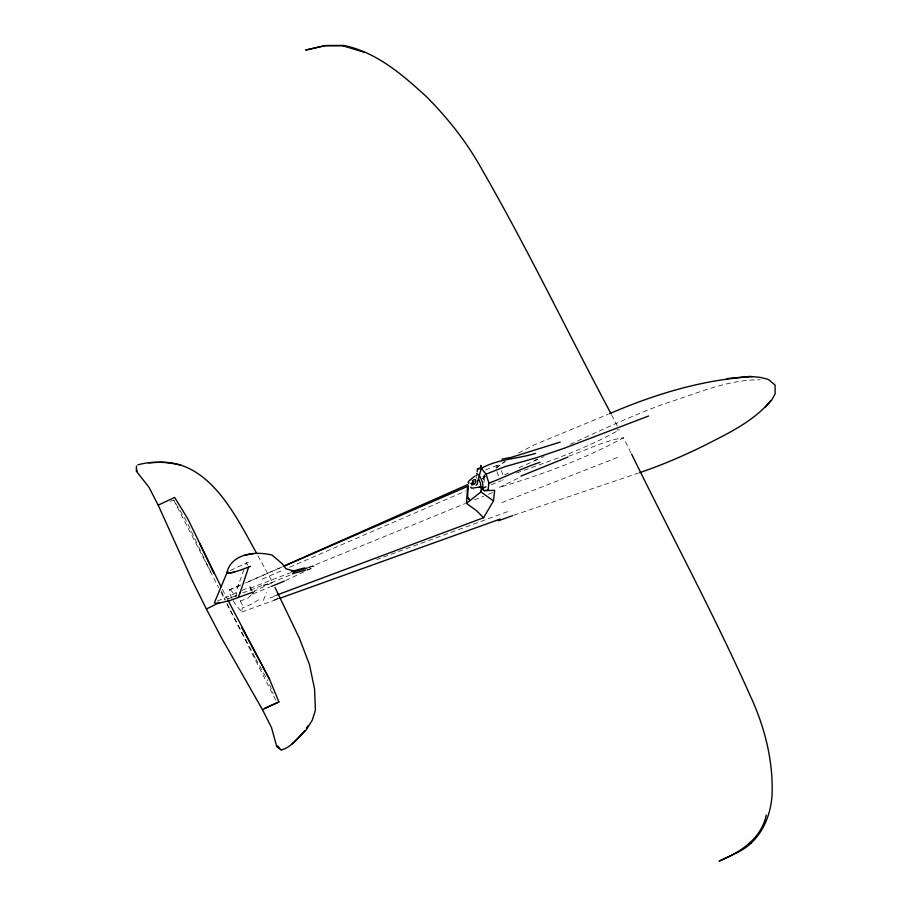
<?xml version="1.0" encoding="UTF-8"?>
<svg xmlns="http://www.w3.org/2000/svg" width="911" height="911" viewBox="0 0 911 911"><rect width="100%" height="100%" fill="white"/><g stroke="black" fill="none" stroke-linecap="round" stroke-linejoin="round"><path stroke-width="0.68" stroke-dasharray="4.55 3.42" d="M484.014 482.466L484.846 474.324M476.965 473.128L476.647 475.838L478.173 474.13M251.094 590.567L250.104 586.935L239.73 591.376M483.388 479.266L484.253 475.428M483.183 479.437L484.47 474.21M472.388 484.754L473.526 481.532L471.465 480.997M243.92 569.626L235.926 592.127L236.974 595.304M237.418 587.675L238.488 584.646M475.747 482.967L474.608 479.425L476.214 481.657M245.833 564.695L246.528 562.861L248.657 567.029M263.347 600.429L266.513 592.674M471.989 485.54L472.82 483.16L473.264 489.287M473.299 482.944L472.376 484.595M233.284 600.713L235.232 604.278L241.779 611.987L242.178 608.127L251.163 604.3L261.138 598.288M250.798 595.247L248.031 598.163L240.379 601.032L238.443 599.017M251.721 594.279L257.255 588.472M476.043 474.119L476.715 473.458L477.82 473.936A7.96 2.255 68.2 0 1 479.175 475.462M482.01 479.027L485.233 476.271M285.542 580.569L310.879 568.646L314.181 566.016L309.774 566.471M483.103 478.184L485.29 476.476M496.119 468.049L504.489 461.535M496.29 468.038L505.389 461.49M630.97 452.858L623.42 437.792C584.293 459.235 541.783 474.665 499.069 487.533L520.739 476.897M482.932 476.943L485.153 475.485M257.904 555.676L272.685 582.471L254.055 591.25M230.346 570.468L248.373 562.076M518.496 453.029L534.848 444.591L608.184 414.277M504.762 474.745L508.429 472.946M519.019 467.776L538.913 458.848M570.252 444.329C601.362 430.106 632.359 415.507 664.506 403.698C695.742 394.053 726.978 379.466 760.15 379.785M470.087 483.525L476.032 480.769M246.118 582.801L281.442 567.154M231.986 598.333L229.572 593.163L229.31 589.907L241.301 584.942M217.33 601.112L238.431 591.934M282.046 567.006L245.401 582.926M229.31 589.907L244.159 583.461M262.163 579.134L283.014 570.115M289.527 567.291L465.396 491.131M534.028 460.579L537.741 458.996M541.43 457.743L544.026 456.673M222.364 589.292L227.431 599.153L236.336 595.487M227.431 599.153L236.336 595.498M263.666 585.841L291.326 574.545M308.453 567.553L465.202 503.567M252.825 593.983L269.884 587.014M617.544 457.436L501.813 502.644M485.586 469.917L496.973 465.35M472.057 480.45L474.608 479.425M471.978 480.678L474.529 479.653M491.143 484.777L501.278 480.723M488.364 494.297L493.284 492.327M474.358 499.866L483.456 496.267M249.933 588.29L290.632 572.677M242.679 592.936L263.416 585.09M568.828 456.138C586.889 449.943 604.46 440.617 623.42 437.792M507.575 511.675L376.755 559.525M471.454 484.903L475.337 483.456M274.575 595.874L277.24 594.883M170.163 501.38L173.716 500.082L186.561 521.354L197.983 545.382M269.895 598.049L276.58 595.646M241.779 611.987L278.504 598.778M278.345 598.493L273.004 600.406L278.367 598.516M513.941 515.182L638.44 473.094M263.404 585.078L272.685 582.471M516.526 473.037C551.462 460.545 587.048 448.189 619.355 429.81L616.804 429.935M308.704 567.553L314.181 566.016M306.95 569.728L310.879 568.646M472.353 482.921L474.825 483.684M473.208 481.042L471.704 484.663L471.568 482.773L471.818 484.686M475.269 485.062L469.598 482.602M475.713 475.553L476.59 475.929M230.437 589.747L236.507 597.001M240.379 601.032L243.624 607.421M255.797 658.79L267.857 680.916M255.126 657.56L226.27 602.456M611.588 414.835L617.407 426.063M173.716 500.082L218.674 587.641M221.077 592.344L225.006 599.996M250.104 586.935L252.245 591.137M226.896 603.708L276.693 702.074M198.587 546.646L211.716 574.067M221.441 591.068L225.199 599.928M269.576 684.639L273.254 693.373M475.143 482.739L475.041 481.93L475.588 482.853M475.405 479.471L476.123 481.771M475.895 475.804L476.294 478.275M475.941 479.619L476.009 481.042M498.681 475.861A7.96 2.255 68.2 0 1 496.541 470.156M496.142 467.673A7.96 2.255 68.2 0 1 498.078 465.84M501.266 470.634A7.96 2.255 68.2 0 1 502.713 474.483M503.214 479.573A7.96 2.255 68.2 0 1 502.542 480.222"/><path stroke-width="1.37" d="M481.372 468.026L480.837 465.396L481.327 468.459L477.694 481.19M481.429 487.157L480.917 491.917L466.489 503.339L476.681 510.82L483.57 517.733L493.477 500.902L494.673 490.346L484.208 490.665L481.042 486.759M477.318 483.741L477.512 482.147M466.489 503.339L467.582 486.36L283.344 566.448M477.125 471.773L477.444 469.063L481.156 467.389M477.444 469.063L481.327 468.345L486.11 474.13L488.888 483.172L488.091 489.947L484.208 490.665M467.947 488.25L468.117 487.021M468.379 485.791L467.605 496.894L469.529 499.877L467.855 497.998M477.33 482.067L477.592 481.156M248.657 567.029L240.06 592.856M136.456 466.125L136.354 471.215L148.96 487.237L158.195 505.149L192.221 580.466L206.387 608.992L221.168 637.245L262.448 709.658L271.512 727.638L276.75 746.61L281.123 749.912M240.06 592.845L238.124 597.536M766.242 815.06C761.516 838.667 739.88 852.582 719.109 861.123L737.01 852.65C759.205 842.231 770.33 819.126 772.016 795.565C773.485 761.163 764.728 727.046 750.357 695.981C713.768 613.912 671.008 534.837 631.608 454.111M482.807 487.431L480.917 491.917L493.477 500.902M477.011 484.299L476.305 485.187M306.426 728.276L307.861 725.896M770.763 400.601C754.08 421.053 729.073 432.862 706.002 444.727C684.548 455.409 662.422 464.872 639.75 472.65M228.069 571.801L226.748 573.281C231.03 553.262 255.786 550.904 272.173 555.118L282.387 563.92L285.929 568.771L295.039 571.368L307.337 567.929M305.003 730.656C298.102 737.819 291.281 747.35 281.294 749.958M765.445 406.989L771.754 399.997L775.147 393.757L775.067 385.068L768.611 379.614M471.579 488.216L480.735 486.918L480.507 483.57L478.799 479.015M481.179 487.852L482.283 488.319L482.955 487.67L482.693 483.513A7.96 2.255 68.2 0 0 479.175 475.462M468.869 481.008L474.654 476.294M292.021 743.957L306.324 729.768L312.302 720.1L315.4 710.09L314.534 688.83L309.455 664.54L299.514 638.497L275.02 587.458M158.195 505.149L174.639 497.429L187.575 518.473L221.088 586.832M262.448 709.658L278.903 701.948L269.542 679.276L228.046 600.372M206.387 608.992L218.959 602.797M486.11 474.13L505.081 466.626L537.183 457.493L564.558 448.132L648.632 415.985M481.327 468.345C498.169 458.882 517.402 459.03 535.509 453.405M488.888 483.172C506.174 476.681 522.447 468.038 540.041 462.287M264.611 708.325L278.903 701.948M284.027 566.016L467.696 484.618M609.482 413.731C654.656 394.235 702.677 379.602 751.974 376.653M567.906 457.071L520.898 476.111M271.193 586.479L284.312 581.127M482.283 488.319L486.075 486.804M241.768 569.637L250.536 566.323M277.24 594.883L483.57 517.733M252.791 592.184L229.583 600.645L218.435 603.287L214.29 603.002L226.748 573.304L234.173 572.142L241.768 569.66M498.328 520.796L512.688 515.626M279.836 598.299L500.002 519.122M560.265 442.086L511.333 457.356L501.938 459.076M304.525 567.906L291.406 571.504L295.039 571.368L292.511 573.691L305.64 570.092M137.777 464.883C151.83 460.909 167.009 461.718 181.061 465.225M228.889 573.406L234.161 572.131M244.683 555.311L253.816 553.489M344.358 45.561L325.569 45.55L305.652 50.082L324.771 45.675L344.358 45.561C376.755 52.417 402.821 74.964 426.564 96.805C448.155 118.487 467.138 142.628 481.942 169.446C527.89 249.25 567.644 332.356 610.939 413.583M749.571 843.518L751.028 843.29M726.989 378.6L749.867 376.425L760.218 377.37L767.745 379.249M148.698 462.822L157.17 462.389M158.582 462.321C209.291 459.77 235.721 515.831 256.583 553.239M342.9 45.801L363.899 52.166M479.323 487.112L480.211 487.487M470.736 487.624L470.964 486.975M468.858 482.557L468.231 481.976L468.505 483.559M277.684 745.938L279.757 748.603M269.542 679.276L241.802 627.599M199.657 543.594L213.926 573.349M136.502 469.119L137.049 471.238"/></g></svg>
